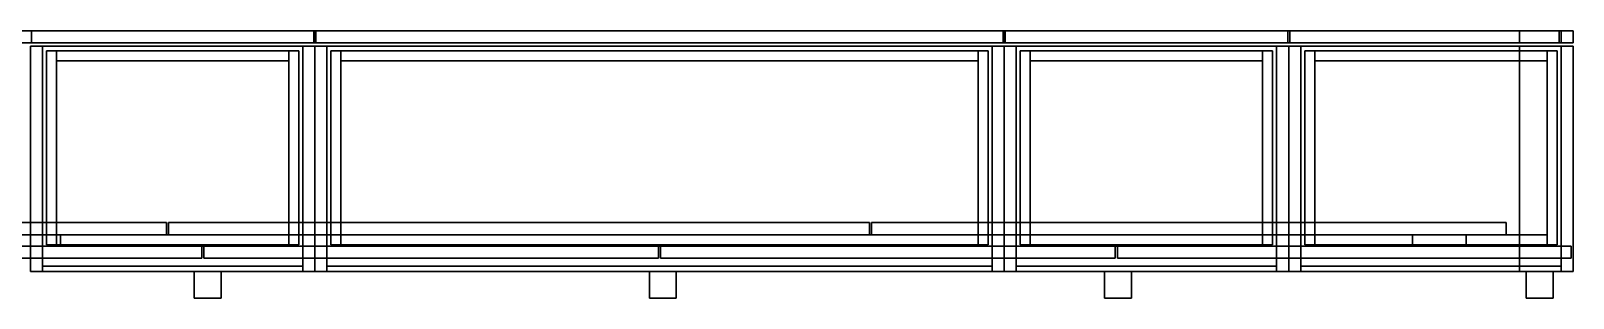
# Model space of a CAD drawing. Header units: millimetres. Extents: x 0 to 3600, y 0 to 408.
# Drawn here: x 1296 to 3600, y 0 to 400 of the extents above; entities that cross this region are included whole.
import ezdxf

# ---------------------------------------------------------------- set-up
doc = ezdxf.new("R2010")
doc.units = ezdxf.units.MM
for name, color, linetype in [('BATTEN-2', 8, 'Continuous'), ('BATTEN-3', 8, 'Continuous'), ('BATTEN-4', 8, 'Continuous'), ('BATTEN-5', 8, 'Continuous'), ('BG-1', 8, 'Continuous'), ('BG-2', 8, 'Continuous'), ('BG-3', 8, 'Continuous'), ('BG-4', 8, 'Continuous'), ('CURVE-B-BOT', 8, 'Continuous'), ('CURVE-B-TOP', 8, 'Continuous'), ('D3-B', 8, 'Continuous'), ('D3-BACK', 8, 'Continuous'), ('D3-BOX-B', 8, 'Continuous'), ('D3-BOX-F', 8, 'Continuous'), ('D3-BOX-H', 8, 'Continuous'), ('D3-BOX-L', 8, 'Continuous'), ('D3-BOX-R', 8, 'Continuous'), ('D3-FRONT', 8, 'Continuous'), ('D3-L', 8, 'Continuous'), ('D3-R', 8, 'Continuous'), ('D3-T', 8, 'Continuous'), ('D4-B', 8, 'Continuous'), ('D4-BACK', 8, 'Continuous'), ('D4-BOX-B', 8, 'Continuous'), ('D4-BOX-F', 8, 'Continuous'), ('D4-BOX-H', 8, 'Continuous'), ('D4-BOX-L', 8, 'Continuous'), ('D4-BOX-R', 8, 'Continuous'), ('D4-FRONT', 8, 'Continuous'), ('D4-L', 8, 'Continuous'), ('D4-R', 8, 'Continuous'), ('D4-T', 8, 'Continuous'), ('D5-B', 8, 'Continuous'), ('D5-BACK', 8, 'Continuous'), ('D5-BOX-B', 8, 'Continuous'), ('D5-BOX-F', 8, 'Continuous'), ('D5-BOX-H', 8, 'Continuous'), ('D5-BOX-L', 8, 'Continuous'), ('D5-BOX-R', 8, 'Continuous'), ('D5-FRONT', 8, 'Continuous'), ('D5-L', 8, 'Continuous'), ('D5-R', 8, 'Continuous'), ('D5-T', 8, 'Continuous'), ('D6-B', 8, 'Continuous'), ('D6-BACK', 8, 'Continuous'), ('D6-BOX-B', 8, 'Continuous'), ('D6-BOX-F', 8, 'Continuous'), ('D6-BOX-H', 8, 'Continuous'), ('D6-BOX-L', 8, 'Continuous'), ('D6-BOX-R', 8, 'Continuous'), ('D6-FRONT', 8, 'Continuous'), ('D6-L', 8, 'Continuous'), ('D6-R', 8, 'Continuous'), ('D6-T', 8, 'Continuous'), ('FRAME-B-BOT', 8, 'Continuous'), ('FRAME-B-HIGH-1', 8, 'Continuous'), ('FRAME-B-HIGH-2', 8, 'Continuous'), ('FRAME-B-HIGH-3', 8, 'Continuous'), ('FRAME-B-LOW-1', 8, 'Continuous'), ('FRAME-B-LOW-2', 8, 'Continuous'), ('FRAME-B-LOW-3', 8, 'Continuous'), ('FRAME-B-R', 8, 'Continuous'), ('FRAME-B-TOP', 8, 'Continuous'), ('TV-END', 8, 'Continuous'), ('TV-LINK', 8, 'Continuous'), ('TV-MID', 8, 'Continuous'), ('TV-SPACER-1', 8, 'Continuous'), ('TV-SPACER-2', 8, 'Continuous')]:
    doc.layers.add(name, color=color, linetype=linetype)

msp = doc.modelspace()

# ---------------------------------------------------------------- linework, layer by layer
at = {"layer": 'BATTEN-2'}
for points in [[(1540, 0, 590), (1540, 40, 590), (1580, 40, 590), (1580, 0, 590)], [(1540, 0, 2825), (1580, 0, 2825), (1580, 40, 2825), (1540, 40, 2825)], [(1580, 40, 590), (1540, 40, 590), (1540, 40, 2825), (1580, 40, 2825)], [(1540, 40, 590), (1540, 0, 590), (1540, 0, 2825), (1540, 40, 2825)], [(1580, 0, 590), (1580, 40, 590), (1580, 40, 2825), (1580, 0, 2825)], [(1540, 0, 590), (1580, 0, 590), (1580, 0, 2825), (1540, 0, 2825)]]:
    msp.add_3dface(points, dxfattribs=at)
at = {"layer": 'BATTEN-3'}
for points in [[(2220, 0, 590), (2220, 40, 590), (2260, 40, 590), (2260, 0, 590)], [(2220, 0, 2825), (2260, 0, 2825), (2260, 40, 2825), (2220, 40, 2825)], [(2260, 40, 590), (2220, 40, 590), (2220, 40, 2825), (2260, 40, 2825)], [(2220, 40, 590), (2220, 0, 590), (2220, 0, 2825), (2220, 40, 2825)], [(2260, 0, 590), (2260, 40, 590), (2260, 40, 2825), (2260, 0, 2825)], [(2220, 0, 590), (2260, 0, 590), (2260, 0, 2825), (2220, 0, 2825)]]:
    msp.add_3dface(points, dxfattribs=at)
at = {"layer": 'BATTEN-4'}
for points in [[(2900, 0, 590), (2900, 40, 590), (2940, 40, 590), (2940, 0, 590)], [(2900, 0, 2825), (2940, 0, 2825), (2940, 40, 2825), (2900, 40, 2825)], [(2940, 40, 590), (2900, 40, 590), (2900, 40, 2825), (2940, 40, 2825)], [(2900, 40, 590), (2900, 0, 590), (2900, 0, 2825), (2900, 40, 2825)], [(2940, 0, 590), (2940, 40, 590), (2940, 40, 2825), (2940, 0, 2825)], [(2900, 0, 590), (2940, 0, 590), (2940, 0, 2825), (2900, 0, 2825)]]:
    msp.add_3dface(points, dxfattribs=at)
at = {"layer": 'BATTEN-5'}
for points in [[(3530, 0, 590), (3530, 40, 590), (3570, 40, 590), (3570, 0, 590)], [(3530, 0, 2825), (3570, 0, 2825), (3570, 40, 2825), (3530, 40, 2825)], [(3570, 40, 590), (3530, 40, 590), (3530, 40, 2825), (3570, 40, 2825)], [(3530, 40, 590), (3530, 0, 590), (3530, 0, 2825), (3530, 40, 2825)], [(3570, 0, 590), (3570, 40, 590), (3570, 40, 2825), (3570, 0, 2825)], [(3530, 0, 590), (3570, 0, 590), (3570, 0, 2825), (3530, 0, 2825)]]:
    msp.add_3dface(points, dxfattribs=at)
at = {"layer": 'BG-1'}
for points in [[(873, 60, 570), (873, 78, 570), (1551, 78, 570), (1551, 60, 570)], [(873, 60, 2875), (1551, 60, 2875), (1551, 78, 2875), (873, 78, 2875)], [(1551, 78, 570), (873, 78, 570), (873, 78, 2875), (1551, 78, 2875)], [(1551, 60, 570), (1551, 78, 570), (1551, 78, 2875), (1551, 60, 2875)], [(873, 60, 570), (1551, 60, 570), (1551, 60, 2875), (873, 60, 2875)]]:
    msp.add_3dface(points, dxfattribs=at)
at = {"layer": 'BG-2'}
for points in [[(1554, 60, 570), (1554, 78, 570), (2233.5, 78, 570), (2233.5, 60, 570)], [(1554, 60, 2875), (2233.5, 60, 2875), (2233.5, 78, 2875), (1554, 78, 2875)], [(2233.5, 78, 570), (1554, 78, 570), (1554, 78, 2875), (2233.5, 78, 2875)], [(1554, 78, 570), (1554, 60, 570), (1554, 60, 2875), (1554, 78, 2875)], [(2233.5, 60, 570), (2233.5, 78, 570), (2233.5, 78, 2875), (2233.5, 60, 2875)], [(1554, 60, 570), (2233.5, 60, 570), (2233.5, 60, 2875), (1554, 60, 2875)]]:
    msp.add_3dface(points, dxfattribs=at)
at = {"layer": 'BG-3'}
for points in [[(2236.5, 60, 570), (2236.5, 78, 570), (2916, 78, 570), (2916, 60, 570)], [(2236.5, 60, 2875), (2916, 60, 2875), (2916, 78, 2875), (2236.5, 78, 2875)], [(2916, 78, 570), (2236.5, 78, 570), (2236.5, 78, 2875), (2916, 78, 2875)], [(2236.5, 78, 570), (2236.5, 60, 570), (2236.5, 60, 2875), (2236.5, 78, 2875)], [(2916, 60, 570), (2916, 78, 570), (2916, 78, 2875), (2916, 60, 2875)], [(2236.5, 60, 570), (2916, 60, 570), (2916, 60, 2875), (2236.5, 60, 2875)]]:
    msp.add_3dface(points, dxfattribs=at)
at = {"layer": 'BG-4'}
for points in [[(2919, 60, 570), (2919, 78, 570), (3597, 78, 570), (3597, 60, 570)], [(2919, 60, 2875), (3597, 60, 2875), (3597, 78, 2875), (2919, 78, 2875)], [(3597, 78, 570), (2919, 78, 570), (2919, 78, 2875), (3597, 78, 2875)], [(2919, 78, 570), (2919, 60, 570), (2919, 60, 2875), (2919, 78, 2875)], [(3597, 60, 570), (3597, 78, 570), (3597, 78, 2875), (3597, 60, 2875)], [(2919, 60, 570), (3597, 60, 570), (3597, 60, 2875), (2919, 60, 2875)]]:
    msp.add_3dface(points, dxfattribs=at)
at = {"layer": 'CURVE-B-BOT'}
for points in [[(3520, 40, 150), (3520, 377, 150), (3600, 377, 150), (3600, 40, 150)], [(3520, 40, 230), (3600, 40, 230), (3600, 377, 230), (3520, 377, 230)], [(3600, 377, 150), (3520, 377, 150), (3520, 377, 230), (3600, 377, 230)], [(3520, 377, 150), (3520, 40, 150), (3520, 40, 230), (3520, 377, 230)], [(3600, 40, 150), (3600, 377, 150), (3600, 377, 230), (3600, 40, 230)], [(3520, 40, 150), (3600, 40, 150), (3600, 40, 230), (3520, 40, 230)]]:
    msp.add_3dface(points, dxfattribs=at)
at = {"layer": 'CURVE-B-TOP'}
for points in [[(3520, 40, 490), (3520, 377, 490), (3600, 377, 490), (3600, 40, 490)], [(3520, 40, 570), (3600, 40, 570), (3600, 377, 570), (3520, 377, 570)], [(3600, 377, 490), (3520, 377, 490), (3520, 377, 570), (3600, 377, 570)], [(3520, 377, 490), (3520, 40, 490), (3520, 40, 570), (3520, 377, 570)], [(3600, 40, 490), (3600, 377, 490), (3600, 377, 570), (3600, 40, 570)], [(3520, 40, 490), (3600, 40, 490), (3600, 40, 570), (3520, 40, 570)]]:
    msp.add_3dface(points, dxfattribs=at)
at = {"layer": 'D3-B'}
for points in [[(1313, 40, 150), (1313, 377, 150), (1702, 377, 150), (1702, 40, 150)], [(1313, 40, 168), (1702, 40, 168), (1702, 377, 168), (1313, 377, 168)], [(1702, 377, 150), (1313, 377, 150), (1313, 377, 168), (1702, 377, 168)], [(1313, 377, 150), (1313, 40, 150), (1313, 40, 168), (1313, 377, 168)], [(1702, 40, 150), (1702, 377, 150), (1702, 377, 168), (1702, 40, 168)], [(1313, 40, 150), (1702, 40, 150), (1702, 40, 168), (1313, 40, 168)]]:
    msp.add_3dface(points, dxfattribs=at)
at = {"layer": 'D3-BACK'}
for points in [[(1313, 40, 168), (1313, 48, 168), (1702, 48, 168), (1702, 40, 168)], [(1313, 40, 552), (1702, 40, 552), (1702, 48, 552), (1313, 48, 552)], [(1702, 48, 168), (1313, 48, 168), (1313, 48, 552), (1702, 48, 552)], [(1313, 48, 168), (1313, 40, 168), (1313, 40, 552), (1313, 48, 552)], [(1702, 40, 168), (1702, 48, 168), (1702, 48, 552), (1702, 40, 552)], [(1313, 40, 168), (1702, 40, 168), (1702, 40, 552), (1313, 40, 552)]]:
    msp.add_3dface(points, dxfattribs=at)
at = {"layer": 'D3-BOX-B'}
for points in [[(1334, 80, 210), (1334, 370, 210), (1681, 370, 210), (1681, 80, 210)], [(1334, 80, 225), (1681, 80, 225), (1681, 370, 225), (1334, 370, 225)], [(1681, 370, 210), (1334, 370, 210), (1334, 370, 225), (1681, 370, 225)], [(1334, 370, 210), (1334, 80, 210), (1334, 80, 225), (1334, 370, 225)], [(1681, 80, 210), (1681, 370, 210), (1681, 370, 225), (1681, 80, 225)], [(1334, 80, 210), (1681, 80, 210), (1681, 80, 225), (1334, 80, 225)]]:
    msp.add_3dface(points, dxfattribs=at)
at = {"layer": 'D3-BOX-F'}
for points in [[(1334, 355, 225), (1334, 370, 225), (1681, 370, 225), (1681, 355, 225)], [(1334, 355, 447), (1681, 355, 447), (1681, 370, 447), (1334, 370, 447)], [(1681, 370, 225), (1334, 370, 225), (1334, 370, 447), (1681, 370, 447)], [(1334, 370, 225), (1334, 355, 225), (1334, 355, 447), (1334, 370, 447)], [(1681, 355, 225), (1681, 370, 225), (1681, 370, 447), (1681, 355, 447)], [(1334, 355, 225), (1681, 355, 225), (1681, 355, 447), (1334, 355, 447)]]:
    msp.add_3dface(points, dxfattribs=at)
at = {"layer": 'D3-BOX-H'}
for points in [[(1334, 80, 225), (1334, 95, 225), (1681, 95, 225), (1681, 80, 225)], [(1334, 80, 447), (1681, 80, 447), (1681, 95, 447), (1334, 95, 447)], [(1681, 95, 225), (1334, 95, 225), (1334, 95, 447), (1681, 95, 447)], [(1334, 95, 225), (1334, 80, 225), (1334, 80, 447), (1334, 95, 447)], [(1681, 80, 225), (1681, 95, 225), (1681, 95, 447), (1681, 80, 447)], [(1334, 80, 225), (1681, 80, 225), (1681, 80, 447), (1334, 80, 447)]]:
    msp.add_3dface(points, dxfattribs=at)
at = {"layer": 'D3-BOX-L'}
for points in [[(1319, 80, 210), (1319, 370, 210), (1334, 370, 210), (1334, 80, 210)], [(1319, 80, 447), (1334, 80, 447), (1334, 370, 447), (1319, 370, 447)], [(1334, 370, 210), (1319, 370, 210), (1319, 370, 447), (1334, 370, 447)], [(1319, 370, 210), (1319, 80, 210), (1319, 80, 447), (1319, 370, 447)], [(1334, 80, 210), (1334, 370, 210), (1334, 370, 447), (1334, 80, 447)], [(1319, 80, 210), (1334, 80, 210), (1334, 80, 447), (1319, 80, 447)]]:
    msp.add_3dface(points, dxfattribs=at)
at = {"layer": 'D3-BOX-R'}
for points in [[(1681, 80, 210), (1681, 370, 210), (1696, 370, 210), (1696, 80, 210)], [(1681, 80, 447), (1696, 80, 447), (1696, 370, 447), (1681, 370, 447)], [(1696, 370, 210), (1681, 370, 210), (1681, 370, 447), (1696, 370, 447)], [(1681, 370, 210), (1681, 80, 210), (1681, 80, 447), (1681, 370, 447)], [(1696, 80, 210), (1696, 370, 210), (1696, 370, 447), (1696, 80, 447)], [(1681, 80, 210), (1696, 80, 210), (1696, 80, 447), (1681, 80, 447)]]:
    msp.add_3dface(points, dxfattribs=at)
at = {"layer": 'D3-FRONT'}
for points in [[(1296.5, 382, 171), (1296.5, 400, 171), (1718.5, 400, 171), (1718.5, 382, 171)], [(1296.5, 382, 549), (1718.5, 382, 549), (1718.5, 400, 549), (1296.5, 400, 549)], [(1718.5, 400, 171), (1296.5, 400, 171), (1296.5, 400, 549), (1718.5, 400, 549)], [(1296.5, 400, 171), (1296.5, 382, 171), (1296.5, 382, 549), (1296.5, 400, 549)], [(1718.5, 382, 171), (1718.5, 400, 171), (1718.5, 400, 549), (1718.5, 382, 549)], [(1296.5, 382, 171), (1718.5, 382, 171), (1718.5, 382, 549), (1296.5, 382, 549)]]:
    msp.add_3dface(points, dxfattribs=at)
at = {"layer": 'D3-L'}
for points in [[(1295, 40, 150), (1295, 377, 150), (1313, 377, 150), (1313, 40, 150)], [(1295, 40, 570), (1313, 40, 570), (1313, 377, 570), (1295, 377, 570)], [(1313, 377, 150), (1295, 377, 150), (1295, 377, 570), (1313, 377, 570)], [(1313, 40, 150), (1313, 377, 150), (1313, 377, 570), (1313, 40, 570)], [(1295, 40, 150), (1313, 40, 150), (1313, 40, 570), (1295, 40, 570)]]:
    msp.add_3dface(points, dxfattribs=at)
at = {"layer": 'D3-R'}
for points in [[(1702, 40, 150), (1702, 377, 150), (1720, 377, 150), (1720, 40, 150)], [(1702, 40, 570), (1720, 40, 570), (1720, 377, 570), (1702, 377, 570)], [(1720, 377, 150), (1702, 377, 150), (1702, 377, 570), (1720, 377, 570)], [(1702, 377, 150), (1702, 40, 150), (1702, 40, 570), (1702, 377, 570)], [(1720, 40, 150), (1720, 377, 150), (1720, 377, 570), (1720, 40, 570)], [(1702, 40, 150), (1720, 40, 150), (1720, 40, 570), (1702, 40, 570)]]:
    msp.add_3dface(points, dxfattribs=at)
at = {"layer": 'D3-T'}
for points in [[(1313, 40, 552), (1313, 377, 552), (1702, 377, 552), (1702, 40, 552)], [(1313, 40, 570), (1702, 40, 570), (1702, 377, 570), (1313, 377, 570)], [(1702, 377, 552), (1313, 377, 552), (1313, 377, 570), (1702, 377, 570)], [(1313, 377, 552), (1313, 40, 552), (1313, 40, 570), (1313, 377, 570)], [(1702, 40, 552), (1702, 377, 552), (1702, 377, 570), (1702, 40, 570)], [(1313, 40, 552), (1702, 40, 552), (1702, 40, 570), (1313, 40, 570)]]:
    msp.add_3dface(points, dxfattribs=at)
at = {"layer": 'D4-B'}
for points in [[(1738, 40, 150), (1738, 377, 150), (2732, 377, 150), (2732, 40, 150)], [(1738, 40, 168), (2732, 40, 168), (2732, 377, 168), (1738, 377, 168)], [(2732, 377, 150), (1738, 377, 150), (1738, 377, 168), (2732, 377, 168)], [(1738, 377, 150), (1738, 40, 150), (1738, 40, 168), (1738, 377, 168)], [(2732, 40, 150), (2732, 377, 150), (2732, 377, 168), (2732, 40, 168)], [(1738, 40, 150), (2732, 40, 150), (2732, 40, 168), (1738, 40, 168)]]:
    msp.add_3dface(points, dxfattribs=at)
at = {"layer": 'D4-BACK'}
for points in [[(1738, 40, 168), (1738, 48, 168), (2732, 48, 168), (2732, 40, 168)], [(1738, 40, 552), (2732, 40, 552), (2732, 48, 552), (1738, 48, 552)], [(2732, 48, 168), (1738, 48, 168), (1738, 48, 552), (2732, 48, 552)], [(1738, 48, 168), (1738, 40, 168), (1738, 40, 552), (1738, 48, 552)], [(2732, 40, 168), (2732, 48, 168), (2732, 48, 552), (2732, 40, 552)], [(1738, 40, 168), (2732, 40, 168), (2732, 40, 552), (1738, 40, 552)]]:
    msp.add_3dface(points, dxfattribs=at)
at = {"layer": 'D4-BOX-B'}
for points in [[(1759, 80, 210), (1759, 370, 210), (2711, 370, 210), (2711, 80, 210)], [(1759, 80, 225), (2711, 80, 225), (2711, 370, 225), (1759, 370, 225)], [(2711, 370, 210), (1759, 370, 210), (1759, 370, 225), (2711, 370, 225)], [(1759, 370, 210), (1759, 80, 210), (1759, 80, 225), (1759, 370, 225)], [(2711, 80, 210), (2711, 370, 210), (2711, 370, 225), (2711, 80, 225)], [(1759, 80, 210), (2711, 80, 210), (2711, 80, 225), (1759, 80, 225)]]:
    msp.add_3dface(points, dxfattribs=at)
at = {"layer": 'D4-BOX-F'}
for points in [[(1759, 355, 225), (1759, 370, 225), (2711, 370, 225), (2711, 355, 225)], [(1759, 355, 447), (2711, 355, 447), (2711, 370, 447), (1759, 370, 447)], [(2711, 370, 225), (1759, 370, 225), (1759, 370, 447), (2711, 370, 447)], [(1759, 370, 225), (1759, 355, 225), (1759, 355, 447), (1759, 370, 447)], [(2711, 355, 225), (2711, 370, 225), (2711, 370, 447), (2711, 355, 447)], [(1759, 355, 225), (2711, 355, 225), (2711, 355, 447), (1759, 355, 447)]]:
    msp.add_3dface(points, dxfattribs=at)
at = {"layer": 'D4-BOX-H'}
for points in [[(1759, 80, 225), (1759, 95, 225), (2711, 95, 225), (2711, 80, 225)], [(1759, 80, 447), (2711, 80, 447), (2711, 95, 447), (1759, 95, 447)], [(2711, 95, 225), (1759, 95, 225), (1759, 95, 447), (2711, 95, 447)], [(1759, 95, 225), (1759, 80, 225), (1759, 80, 447), (1759, 95, 447)], [(2711, 80, 225), (2711, 95, 225), (2711, 95, 447), (2711, 80, 447)], [(1759, 80, 225), (2711, 80, 225), (2711, 80, 447), (1759, 80, 447)]]:
    msp.add_3dface(points, dxfattribs=at)
at = {"layer": 'D4-BOX-L'}
for points in [[(1744, 80, 210), (1744, 370, 210), (1759, 370, 210), (1759, 80, 210)], [(1744, 80, 447), (1759, 80, 447), (1759, 370, 447), (1744, 370, 447)], [(1759, 370, 210), (1744, 370, 210), (1744, 370, 447), (1759, 370, 447)], [(1744, 370, 210), (1744, 80, 210), (1744, 80, 447), (1744, 370, 447)], [(1759, 80, 210), (1759, 370, 210), (1759, 370, 447), (1759, 80, 447)], [(1744, 80, 210), (1759, 80, 210), (1759, 80, 447), (1744, 80, 447)]]:
    msp.add_3dface(points, dxfattribs=at)
at = {"layer": 'D4-BOX-R'}
for points in [[(2711, 80, 210), (2711, 370, 210), (2726, 370, 210), (2726, 80, 210)], [(2711, 80, 447), (2726, 80, 447), (2726, 370, 447), (2711, 370, 447)], [(2726, 370, 210), (2711, 370, 210), (2711, 370, 447), (2726, 370, 447)], [(2711, 370, 210), (2711, 80, 210), (2711, 80, 447), (2711, 370, 447)], [(2726, 80, 210), (2726, 370, 210), (2726, 370, 447), (2726, 80, 447)], [(2711, 80, 210), (2726, 80, 210), (2726, 80, 447), (2711, 80, 447)]]:
    msp.add_3dface(points, dxfattribs=at)
at = {"layer": 'D4-FRONT'}
for points in [[(1721.5, 382, 171), (1721.5, 400, 171), (2748.5, 400, 171), (2748.5, 382, 171)], [(1721.5, 382, 549), (2748.5, 382, 549), (2748.5, 400, 549), (1721.5, 400, 549)], [(2748.5, 400, 171), (1721.5, 400, 171), (1721.5, 400, 549), (2748.5, 400, 549)], [(1721.5, 400, 171), (1721.5, 382, 171), (1721.5, 382, 549), (1721.5, 400, 549)], [(2748.5, 382, 171), (2748.5, 400, 171), (2748.5, 400, 549), (2748.5, 382, 549)], [(1721.5, 382, 171), (2748.5, 382, 171), (2748.5, 382, 549), (1721.5, 382, 549)]]:
    msp.add_3dface(points, dxfattribs=at)
at = {"layer": 'D4-L'}
for points in [[(1720, 40, 150), (1720, 377, 150), (1738, 377, 150), (1738, 40, 150)], [(1720, 40, 570), (1738, 40, 570), (1738, 377, 570), (1720, 377, 570)], [(1738, 377, 150), (1720, 377, 150), (1720, 377, 570), (1738, 377, 570)], [(1720, 377, 150), (1720, 40, 150), (1720, 40, 570), (1720, 377, 570)], [(1738, 40, 150), (1738, 377, 150), (1738, 377, 570), (1738, 40, 570)], [(1720, 40, 150), (1738, 40, 150), (1738, 40, 570), (1720, 40, 570)]]:
    msp.add_3dface(points, dxfattribs=at)
at = {"layer": 'D4-R'}
for points in [[(2732, 40, 150), (2732, 377, 150), (2750, 377, 150), (2750, 40, 150)], [(2732, 40, 570), (2750, 40, 570), (2750, 377, 570), (2732, 377, 570)], [(2750, 377, 150), (2732, 377, 150), (2732, 377, 570), (2750, 377, 570)], [(2732, 377, 150), (2732, 40, 150), (2732, 40, 570), (2732, 377, 570)], [(2750, 40, 150), (2750, 377, 150), (2750, 377, 570), (2750, 40, 570)], [(2732, 40, 150), (2750, 40, 150), (2750, 40, 570), (2732, 40, 570)]]:
    msp.add_3dface(points, dxfattribs=at)
at = {"layer": 'D4-T'}
for points in [[(1738, 40, 552), (1738, 377, 552), (2732, 377, 552), (2732, 40, 552)], [(1738, 40, 570), (2732, 40, 570), (2732, 377, 570), (1738, 377, 570)], [(2732, 377, 552), (1738, 377, 552), (1738, 377, 570), (2732, 377, 570)], [(1738, 377, 552), (1738, 40, 552), (1738, 40, 570), (1738, 377, 570)], [(2732, 40, 552), (2732, 377, 552), (2732, 377, 570), (2732, 40, 570)], [(1738, 40, 552), (2732, 40, 552), (2732, 40, 570), (1738, 40, 570)]]:
    msp.add_3dface(points, dxfattribs=at)
at = {"layer": 'D5-B'}
for points in [[(2768, 40, 150), (2768, 377, 150), (3157, 377, 150), (3157, 40, 150)], [(2768, 40, 168), (3157, 40, 168), (3157, 377, 168), (2768, 377, 168)], [(3157, 377, 150), (2768, 377, 150), (2768, 377, 168), (3157, 377, 168)], [(2768, 377, 150), (2768, 40, 150), (2768, 40, 168), (2768, 377, 168)], [(3157, 40, 150), (3157, 377, 150), (3157, 377, 168), (3157, 40, 168)], [(2768, 40, 150), (3157, 40, 150), (3157, 40, 168), (2768, 40, 168)]]:
    msp.add_3dface(points, dxfattribs=at)
at = {"layer": 'D5-BACK'}
for points in [[(2768, 40, 168), (2768, 48, 168), (3157, 48, 168), (3157, 40, 168)], [(2768, 40, 552), (3157, 40, 552), (3157, 48, 552), (2768, 48, 552)], [(3157, 48, 168), (2768, 48, 168), (2768, 48, 552), (3157, 48, 552)], [(2768, 48, 168), (2768, 40, 168), (2768, 40, 552), (2768, 48, 552)], [(3157, 40, 168), (3157, 48, 168), (3157, 48, 552), (3157, 40, 552)], [(2768, 40, 168), (3157, 40, 168), (3157, 40, 552), (2768, 40, 552)]]:
    msp.add_3dface(points, dxfattribs=at)
at = {"layer": 'D5-BOX-B'}
for points in [[(2789, 80, 210), (2789, 370, 210), (3136, 370, 210), (3136, 80, 210)], [(2789, 80, 225), (3136, 80, 225), (3136, 370, 225), (2789, 370, 225)], [(3136, 370, 210), (2789, 370, 210), (2789, 370, 225), (3136, 370, 225)], [(2789, 370, 210), (2789, 80, 210), (2789, 80, 225), (2789, 370, 225)], [(3136, 80, 210), (3136, 370, 210), (3136, 370, 225), (3136, 80, 225)], [(2789, 80, 210), (3136, 80, 210), (3136, 80, 225), (2789, 80, 225)]]:
    msp.add_3dface(points, dxfattribs=at)
at = {"layer": 'D5-BOX-F'}
for points in [[(2789, 355, 225), (2789, 370, 225), (3136, 370, 225), (3136, 355, 225)], [(2789, 355, 447), (3136, 355, 447), (3136, 370, 447), (2789, 370, 447)], [(3136, 370, 225), (2789, 370, 225), (2789, 370, 447), (3136, 370, 447)], [(2789, 370, 225), (2789, 355, 225), (2789, 355, 447), (2789, 370, 447)], [(3136, 355, 225), (3136, 370, 225), (3136, 370, 447), (3136, 355, 447)], [(2789, 355, 225), (3136, 355, 225), (3136, 355, 447), (2789, 355, 447)]]:
    msp.add_3dface(points, dxfattribs=at)
at = {"layer": 'D5-BOX-H'}
for points in [[(2789, 80, 225), (2789, 95, 225), (3136, 95, 225), (3136, 80, 225)], [(2789, 80, 447), (3136, 80, 447), (3136, 95, 447), (2789, 95, 447)], [(3136, 95, 225), (2789, 95, 225), (2789, 95, 447), (3136, 95, 447)], [(2789, 95, 225), (2789, 80, 225), (2789, 80, 447), (2789, 95, 447)], [(3136, 80, 225), (3136, 95, 225), (3136, 95, 447), (3136, 80, 447)], [(2789, 80, 225), (3136, 80, 225), (3136, 80, 447), (2789, 80, 447)]]:
    msp.add_3dface(points, dxfattribs=at)
at = {"layer": 'D5-BOX-L'}
for points in [[(2774, 80, 210), (2774, 370, 210), (2789, 370, 210), (2789, 80, 210)], [(2774, 80, 447), (2789, 80, 447), (2789, 370, 447), (2774, 370, 447)], [(2789, 370, 210), (2774, 370, 210), (2774, 370, 447), (2789, 370, 447)], [(2774, 370, 210), (2774, 80, 210), (2774, 80, 447), (2774, 370, 447)], [(2789, 80, 210), (2789, 370, 210), (2789, 370, 447), (2789, 80, 447)], [(2774, 80, 210), (2789, 80, 210), (2789, 80, 447), (2774, 80, 447)]]:
    msp.add_3dface(points, dxfattribs=at)
at = {"layer": 'D5-BOX-R'}
for points in [[(3136, 80, 210), (3136, 370, 210), (3151, 370, 210), (3151, 80, 210)], [(3136, 80, 447), (3151, 80, 447), (3151, 370, 447), (3136, 370, 447)], [(3151, 370, 210), (3136, 370, 210), (3136, 370, 447), (3151, 370, 447)], [(3136, 370, 210), (3136, 80, 210), (3136, 80, 447), (3136, 370, 447)], [(3151, 80, 210), (3151, 370, 210), (3151, 370, 447), (3151, 80, 447)], [(3136, 80, 210), (3151, 80, 210), (3151, 80, 447), (3136, 80, 447)]]:
    msp.add_3dface(points, dxfattribs=at)
at = {"layer": 'D5-FRONT'}
for points in [[(2751.5, 382, 171), (2751.5, 400, 171), (3173.5, 400, 171), (3173.5, 382, 171)], [(2751.5, 382, 549), (3173.5, 382, 549), (3173.5, 400, 549), (2751.5, 400, 549)], [(3173.5, 400, 171), (2751.5, 400, 171), (2751.5, 400, 549), (3173.5, 400, 549)], [(2751.5, 400, 171), (2751.5, 382, 171), (2751.5, 382, 549), (2751.5, 400, 549)], [(3173.5, 382, 171), (3173.5, 400, 171), (3173.5, 400, 549), (3173.5, 382, 549)], [(2751.5, 382, 171), (3173.5, 382, 171), (3173.5, 382, 549), (2751.5, 382, 549)]]:
    msp.add_3dface(points, dxfattribs=at)
at = {"layer": 'D5-L'}
for points in [[(2750, 40, 150), (2750, 377, 150), (2768, 377, 150), (2768, 40, 150)], [(2750, 40, 570), (2768, 40, 570), (2768, 377, 570), (2750, 377, 570)], [(2768, 377, 150), (2750, 377, 150), (2750, 377, 570), (2768, 377, 570)], [(2750, 377, 150), (2750, 40, 150), (2750, 40, 570), (2750, 377, 570)], [(2768, 40, 150), (2768, 377, 150), (2768, 377, 570), (2768, 40, 570)], [(2750, 40, 150), (2768, 40, 150), (2768, 40, 570), (2750, 40, 570)]]:
    msp.add_3dface(points, dxfattribs=at)
at = {"layer": 'D5-R'}
for points in [[(3157, 40, 150), (3157, 377, 150), (3175, 377, 150), (3175, 40, 150)], [(3157, 40, 570), (3175, 40, 570), (3175, 377, 570), (3157, 377, 570)], [(3175, 377, 150), (3157, 377, 150), (3157, 377, 570), (3175, 377, 570)], [(3157, 377, 150), (3157, 40, 150), (3157, 40, 570), (3157, 377, 570)], [(3175, 40, 150), (3175, 377, 150), (3175, 377, 570), (3175, 40, 570)], [(3157, 40, 150), (3175, 40, 150), (3175, 40, 570), (3157, 40, 570)]]:
    msp.add_3dface(points, dxfattribs=at)
at = {"layer": 'D5-T'}
for points in [[(2768, 40, 552), (2768, 377, 552), (3157, 377, 552), (3157, 40, 552)], [(2768, 40, 570), (3157, 40, 570), (3157, 377, 570), (2768, 377, 570)], [(3157, 377, 552), (2768, 377, 552), (2768, 377, 570), (3157, 377, 570)], [(2768, 377, 552), (2768, 40, 552), (2768, 40, 570), (2768, 377, 570)], [(3157, 40, 552), (3157, 377, 552), (3157, 377, 570), (3157, 40, 570)], [(2768, 40, 552), (3157, 40, 552), (3157, 40, 570), (2768, 40, 570)]]:
    msp.add_3dface(points, dxfattribs=at)
at = {"layer": 'D6-B'}
for points in [[(3193, 40, 150), (3193, 377, 150), (3520, 377, 150), (3520, 40, 150)], [(3193, 40, 168), (3520, 40, 168), (3520, 377, 168), (3193, 377, 168)], [(3520, 377, 150), (3193, 377, 150), (3193, 377, 168), (3520, 377, 168)], [(3193, 377, 150), (3193, 40, 150), (3193, 40, 168), (3193, 377, 168)], [(3520, 40, 150), (3520, 377, 150), (3520, 377, 168), (3520, 40, 168)], [(3193, 40, 150), (3520, 40, 150), (3520, 40, 168), (3193, 40, 168)]]:
    msp.add_3dface(points, dxfattribs=at)
at = {"layer": 'D6-BACK'}
for points in [[(3193, 40, 168), (3193, 48, 168), (3582, 48, 168), (3582, 40, 168)], [(3193, 40, 552), (3582, 40, 552), (3582, 48, 552), (3193, 48, 552)], [(3582, 48, 168), (3193, 48, 168), (3193, 48, 552), (3582, 48, 552)], [(3193, 48, 168), (3193, 40, 168), (3193, 40, 552), (3193, 48, 552)], [(3582, 40, 168), (3582, 48, 168), (3582, 48, 552), (3582, 40, 552)], [(3193, 40, 168), (3582, 40, 168), (3582, 40, 552), (3193, 40, 552)]]:
    msp.add_3dface(points, dxfattribs=at)
at = {"layer": 'D6-BOX-B'}
for points in [[(3214, 80, 210), (3214, 370, 210), (3561, 370, 210), (3561, 80, 210)], [(3214, 80, 225), (3561, 80, 225), (3561, 370, 225), (3214, 370, 225)], [(3561, 370, 210), (3214, 370, 210), (3214, 370, 225), (3561, 370, 225)], [(3214, 370, 210), (3214, 80, 210), (3214, 80, 225), (3214, 370, 225)], [(3561, 80, 210), (3561, 370, 210), (3561, 370, 225), (3561, 80, 225)], [(3214, 80, 210), (3561, 80, 210), (3561, 80, 225), (3214, 80, 225)]]:
    msp.add_3dface(points, dxfattribs=at)
at = {"layer": 'D6-BOX-F'}
for points in [[(3214, 355, 225), (3214, 370, 225), (3561, 370, 225), (3561, 355, 225)], [(3214, 355, 447), (3561, 355, 447), (3561, 370, 447), (3214, 370, 447)], [(3561, 370, 225), (3214, 370, 225), (3214, 370, 447), (3561, 370, 447)], [(3214, 370, 225), (3214, 355, 225), (3214, 355, 447), (3214, 370, 447)], [(3561, 355, 225), (3561, 370, 225), (3561, 370, 447), (3561, 355, 447)], [(3214, 355, 225), (3561, 355, 225), (3561, 355, 447), (3214, 355, 447)]]:
    msp.add_3dface(points, dxfattribs=at)
at = {"layer": 'D6-BOX-H'}
for points in [[(3214, 80, 225), (3214, 95, 225), (3561, 95, 225), (3561, 80, 225)], [(3214, 80, 447), (3561, 80, 447), (3561, 95, 447), (3214, 95, 447)], [(3561, 95, 225), (3214, 95, 225), (3214, 95, 447), (3561, 95, 447)], [(3214, 95, 225), (3214, 80, 225), (3214, 80, 447), (3214, 95, 447)], [(3561, 80, 225), (3561, 95, 225), (3561, 95, 447), (3561, 80, 447)], [(3214, 80, 225), (3561, 80, 225), (3561, 80, 447), (3214, 80, 447)]]:
    msp.add_3dface(points, dxfattribs=at)
at = {"layer": 'D6-BOX-L'}
for points in [[(3199, 80, 210), (3199, 370, 210), (3214, 370, 210), (3214, 80, 210)], [(3199, 80, 447), (3214, 80, 447), (3214, 370, 447), (3199, 370, 447)], [(3214, 370, 210), (3199, 370, 210), (3199, 370, 447), (3214, 370, 447)], [(3199, 370, 210), (3199, 80, 210), (3199, 80, 447), (3199, 370, 447)], [(3214, 80, 210), (3214, 370, 210), (3214, 370, 447), (3214, 80, 447)], [(3199, 80, 210), (3214, 80, 210), (3214, 80, 447), (3199, 80, 447)]]:
    msp.add_3dface(points, dxfattribs=at)
at = {"layer": 'D6-BOX-R'}
for points in [[(3561, 80, 210), (3561, 370, 210), (3576, 370, 210), (3576, 80, 210)], [(3561, 80, 447), (3576, 80, 447), (3576, 370, 447), (3561, 370, 447)], [(3576, 370, 210), (3561, 370, 210), (3561, 370, 447), (3576, 370, 447)], [(3561, 370, 210), (3561, 80, 210), (3561, 80, 447), (3561, 370, 447)], [(3576, 80, 210), (3576, 370, 210), (3576, 370, 447), (3576, 80, 447)], [(3561, 80, 210), (3576, 80, 210), (3576, 80, 447), (3561, 80, 447)]]:
    msp.add_3dface(points, dxfattribs=at)
at = {"layer": 'D6-FRONT'}
for points in [[(3176.5, 382, 171), (3176.5, 400, 171), (3579, 400, 171), (3579, 382, 171)], [(3176.5, 382, 549), (3579, 382, 549), (3579, 400, 549), (3176.5, 400, 549)], [(3579, 400, 171), (3176.5, 400, 171), (3176.5, 400, 549), (3579, 400, 549)], [(3176.5, 400, 171), (3176.5, 382, 171), (3176.5, 382, 549), (3176.5, 400, 549)], [(3579, 382, 171), (3579, 400, 171), (3579, 400, 549), (3579, 382, 549)], [(3176.5, 382, 171), (3579, 382, 171), (3579, 382, 549), (3176.5, 382, 549)]]:
    msp.add_3dface(points, dxfattribs=at)
at = {"layer": 'D6-L'}
for points in [[(3175, 40, 150), (3175, 377, 150), (3193, 377, 150), (3193, 40, 150)], [(3175, 40, 570), (3193, 40, 570), (3193, 377, 570), (3175, 377, 570)], [(3193, 377, 150), (3175, 377, 150), (3175, 377, 570), (3193, 377, 570)], [(3175, 377, 150), (3175, 40, 150), (3175, 40, 570), (3175, 377, 570)], [(3193, 40, 150), (3193, 377, 150), (3193, 377, 570), (3193, 40, 570)], [(3175, 40, 150), (3193, 40, 150), (3193, 40, 570), (3175, 40, 570)]]:
    msp.add_3dface(points, dxfattribs=at)
at = {"layer": 'D6-R'}
for points in [[(3582, 40, 230), (3582, 377, 230), (3600, 377, 230), (3600, 40, 230)], [(3582, 40, 490), (3600, 40, 490), (3600, 377, 490), (3582, 377, 490)], [(3600, 377, 230), (3582, 377, 230), (3582, 377, 490), (3600, 377, 490)], [(3582, 377, 230), (3582, 40, 230), (3582, 40, 490), (3582, 377, 490)], [(3600, 40, 230), (3600, 377, 230), (3600, 377, 490), (3600, 40, 490)], [(3582, 40, 230), (3600, 40, 230), (3600, 40, 490), (3582, 40, 490)]]:
    msp.add_3dface(points, dxfattribs=at)
at = {"layer": 'D6-T'}
for points in [[(3193, 40, 552), (3193, 377, 552), (3520, 377, 552), (3520, 40, 552)], [(3193, 40, 570), (3520, 40, 570), (3520, 377, 570), (3193, 377, 570)], [(3520, 377, 552), (3193, 377, 552), (3193, 377, 570), (3520, 377, 570)], [(3193, 377, 552), (3193, 40, 552), (3193, 40, 570), (3193, 377, 570)], [(3520, 40, 552), (3520, 377, 552), (3520, 377, 570), (3520, 40, 570)], [(3193, 40, 552), (3520, 40, 552), (3520, 40, 570), (3193, 40, 570)]]:
    msp.add_3dface(points, dxfattribs=at)
at = {"layer": 'FRAME-B-BOT'}
for points in [[(3520, 382, 150), (3520, 400, 150), (3600, 400, 150), (3600, 382, 150)], [(3520, 382, 230), (3600, 382, 230), (3600, 400, 230), (3520, 400, 230)], [(3600, 400, 150), (3520, 400, 150), (3520, 400, 230), (3600, 400, 230)], [(3520, 400, 150), (3520, 382, 150), (3520, 382, 230), (3520, 400, 230)], [(3600, 382, 150), (3600, 400, 150), (3600, 400, 230), (3600, 382, 230)], [(3520, 382, 150), (3600, 382, 150), (3600, 382, 230), (3520, 382, 230)]]:
    msp.add_3dface(points, dxfattribs=at)
at = {"layer": 'FRAME-B-HIGH-1'}
for points in [[(870, 382, 552), (870, 400, 552), (1720, 400, 552), (1720, 382, 552)], [(870, 382, 570), (1720, 382, 570), (1720, 400, 570), (870, 400, 570)], [(1720, 400, 552), (870, 400, 552), (870, 400, 570), (1720, 400, 570)], [(1720, 382, 552), (1720, 400, 552), (1720, 400, 570), (1720, 382, 570)], [(870, 382, 552), (1720, 382, 552), (1720, 382, 570), (870, 382, 570)]]:
    msp.add_3dface(points, dxfattribs=at)
at = {"layer": 'FRAME-B-HIGH-2'}
for points in [[(1720, 382, 552), (1720, 400, 552), (2750, 400, 552), (2750, 382, 552)], [(1720, 382, 570), (2750, 382, 570), (2750, 400, 570), (1720, 400, 570)], [(2750, 400, 552), (1720, 400, 552), (1720, 400, 570), (2750, 400, 570)], [(1720, 400, 552), (1720, 382, 552), (1720, 382, 570), (1720, 400, 570)], [(2750, 382, 552), (2750, 400, 552), (2750, 400, 570), (2750, 382, 570)], [(1720, 382, 552), (2750, 382, 552), (2750, 382, 570), (1720, 382, 570)]]:
    msp.add_3dface(points, dxfattribs=at)
at = {"layer": 'FRAME-B-HIGH-3'}
for points in [[(2750, 382, 552), (2750, 400, 552), (3520, 400, 552), (3520, 382, 552)], [(2750, 382, 570), (3520, 382, 570), (3520, 400, 570), (2750, 400, 570)], [(3520, 400, 552), (2750, 400, 552), (2750, 400, 570), (3520, 400, 570)], [(2750, 400, 552), (2750, 382, 552), (2750, 382, 570), (2750, 400, 570)], [(3520, 382, 552), (3520, 400, 552), (3520, 400, 570), (3520, 382, 570)], [(2750, 382, 552), (3520, 382, 552), (3520, 382, 570), (2750, 382, 570)]]:
    msp.add_3dface(points, dxfattribs=at)
at = {"layer": 'FRAME-B-LOW-1'}
for points in [[(870, 382, 150), (870, 400, 150), (1720, 400, 150), (1720, 382, 150)], [(870, 382, 168), (1720, 382, 168), (1720, 400, 168), (870, 400, 168)], [(1720, 400, 150), (870, 400, 150), (870, 400, 168), (1720, 400, 168)], [(1720, 382, 150), (1720, 400, 150), (1720, 400, 168), (1720, 382, 168)], [(870, 382, 150), (1720, 382, 150), (1720, 382, 168), (870, 382, 168)]]:
    msp.add_3dface(points, dxfattribs=at)
at = {"layer": 'FRAME-B-LOW-2'}
for points in [[(1720, 382, 150), (1720, 400, 150), (2750, 400, 150), (2750, 382, 150)], [(1720, 382, 168), (2750, 382, 168), (2750, 400, 168), (1720, 400, 168)], [(2750, 400, 150), (1720, 400, 150), (1720, 400, 168), (2750, 400, 168)], [(1720, 400, 150), (1720, 382, 150), (1720, 382, 168), (1720, 400, 168)], [(2750, 382, 150), (2750, 400, 150), (2750, 400, 168), (2750, 382, 168)], [(1720, 382, 150), (2750, 382, 150), (2750, 382, 168), (1720, 382, 168)]]:
    msp.add_3dface(points, dxfattribs=at)
at = {"layer": 'FRAME-B-LOW-3'}
for points in [[(2750, 382, 150), (2750, 400, 150), (3520, 400, 150), (3520, 382, 150)], [(2750, 382, 168), (3520, 382, 168), (3520, 400, 168), (2750, 400, 168)], [(3520, 400, 150), (2750, 400, 150), (2750, 400, 168), (3520, 400, 168)], [(2750, 400, 150), (2750, 382, 150), (2750, 382, 168), (2750, 400, 168)], [(3520, 382, 150), (3520, 400, 150), (3520, 400, 168), (3520, 382, 168)], [(2750, 382, 150), (3520, 382, 150), (3520, 382, 168), (2750, 382, 168)]]:
    msp.add_3dface(points, dxfattribs=at)
at = {"layer": 'FRAME-B-R'}
for points in [[(3582, 382, 230), (3582, 400, 230), (3600, 400, 230), (3600, 382, 230)], [(3582, 382, 490), (3600, 382, 490), (3600, 400, 490), (3582, 400, 490)], [(3600, 400, 230), (3582, 400, 230), (3582, 400, 490), (3600, 400, 490)], [(3582, 400, 230), (3582, 382, 230), (3582, 382, 490), (3582, 400, 490)], [(3600, 382, 230), (3600, 400, 230), (3600, 400, 490), (3600, 382, 490)], [(3582, 382, 230), (3600, 382, 230), (3600, 382, 490), (3582, 382, 490)]]:
    msp.add_3dface(points, dxfattribs=at)
at = {"layer": 'FRAME-B-TOP'}
for points in [[(3520, 382, 490), (3520, 400, 490), (3600, 400, 490), (3600, 382, 490)], [(3520, 382, 570), (3600, 382, 570), (3600, 400, 570), (3520, 400, 570)], [(3600, 400, 490), (3520, 400, 490), (3520, 400, 570), (3600, 400, 570)], [(3520, 400, 490), (3520, 382, 490), (3520, 382, 570), (3520, 400, 570)], [(3600, 382, 490), (3600, 400, 490), (3600, 400, 570), (3600, 382, 570)], [(3520, 382, 490), (3600, 382, 490), (3600, 382, 570), (3520, 382, 570)]]:
    msp.add_3dface(points, dxfattribs=at)
at = {"layer": 'TV-END'}
for points in [[(2551.5, 95, 570), (2551.5, 113, 570), (3500, 113, 570), (3500, 95, 570)], [(2551.5, 95, 2150), (3500, 95, 2150), (3500, 113, 2150), (2551.5, 113, 2150)], [(3500, 113, 570), (2551.5, 113, 570), (2551.5, 113, 2150), (3500, 113, 2150)], [(2551.5, 113, 570), (2551.5, 95, 570), (2551.5, 95, 2150), (2551.5, 113, 2150)], [(2551.5, 95, 570), (3500, 95, 570), (3500, 95, 2150), (2551.5, 95, 2150)], [(3500, 95, 570), (3500, 113, 570), (3500, 113, 2150), (3500, 95, 2150)]]:
    msp.add_3dface(points, dxfattribs=at)
at = {"layer": 'TV-LINK'}
for points in [[(870, 95, 570), (870, 113, 570), (1498.5, 113, 570), (1498.5, 95, 570)], [(870, 95, 2150), (1498.5, 95, 2150), (1498.5, 113, 2150), (870, 113, 2150)], [(1498.5, 113, 570), (870, 113, 570), (870, 113, 2150), (1498.5, 113, 2150)], [(870, 95, 570), (1498.5, 95, 570), (1498.5, 95, 2150), (870, 95, 2150)], [(1498.5, 95, 570), (1498.5, 113, 570), (1498.5, 113, 2150), (1498.5, 95, 2150)]]:
    msp.add_3dface(points, dxfattribs=at)
at = {"layer": 'TV-MID'}
for points in [[(1501.5, 95, 570), (1501.5, 113, 570), (2548.5, 113, 570), (2548.5, 95, 570)], [(1501.5, 95, 2150), (2548.5, 95, 2150), (2548.5, 113, 2150), (1501.5, 113, 2150)], [(2548.5, 113, 570), (1501.5, 113, 570), (1501.5, 113, 2150), (2548.5, 113, 2150)], [(1501.5, 113, 570), (1501.5, 95, 570), (1501.5, 95, 2150), (1501.5, 113, 2150)], [(1501.5, 95, 570), (2548.5, 95, 570), (2548.5, 95, 2150), (1501.5, 95, 2150)], [(2548.5, 95, 570), (2548.5, 113, 570), (2548.5, 113, 2150), (2548.5, 95, 2150)]]:
    msp.add_3dface(points, dxfattribs=at)
at = {"layer": 'TV-SPACER-1'}
for points in [[(910, 78, 605), (910, 95, 605), (3440, 95, 605), (3440, 78, 605)], [(910, 78, 635), (3440, 78, 635), (3440, 95, 635), (910, 95, 635)], [(3440, 95, 605), (910, 95, 605), (910, 95, 635), (3440, 95, 635)], [(3440, 78, 605), (3440, 95, 605), (3440, 95, 635), (3440, 78, 635)], [(910, 78, 605), (3440, 78, 605), (3440, 78, 635), (910, 78, 635)]]:
    msp.add_3dface(points, dxfattribs=at)
at = {"layer": 'TV-SPACER-2'}
for points in [[(1340, 78, 2050), (1340, 95, 2050), (3360, 95, 2050), (3360, 78, 2050)], [(1340, 78, 2080), (3360, 78, 2080), (3360, 95, 2080), (1340, 95, 2080)], [(3360, 95, 2050), (1340, 95, 2050), (1340, 95, 2080), (3360, 95, 2080)], [(1340, 95, 2050), (1340, 78, 2050), (1340, 78, 2080), (1340, 95, 2080)], [(3360, 78, 2050), (3360, 95, 2050), (3360, 95, 2080), (3360, 78, 2080)], [(1340, 78, 2050), (3360, 78, 2050), (3360, 78, 2080), (1340, 78, 2080)]]:
    msp.add_3dface(points, dxfattribs=at)

doc.saveas('drawing.dxf')
